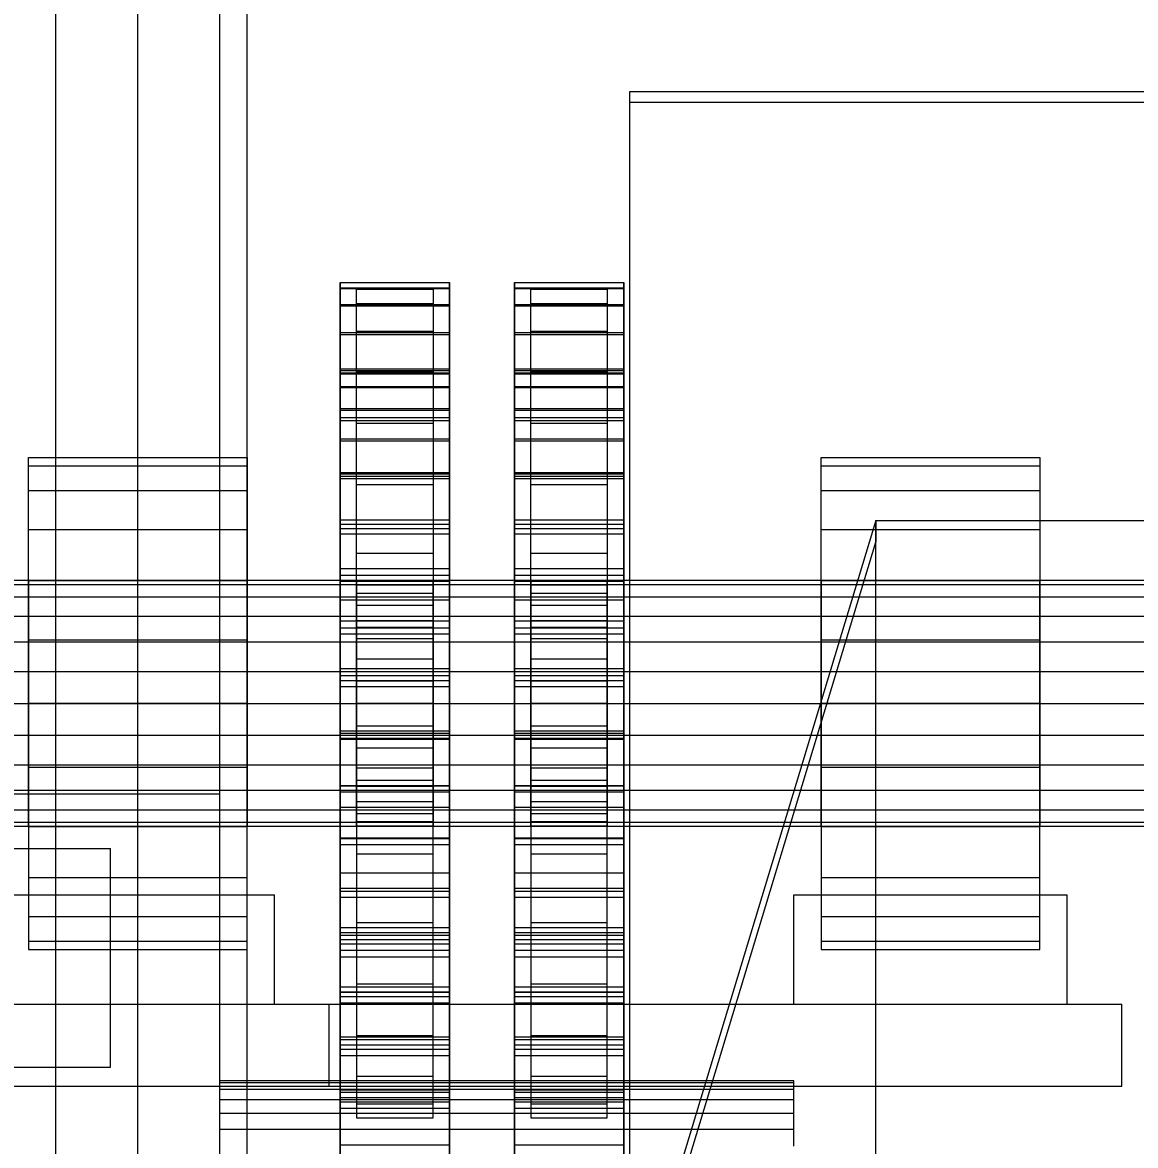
# Model space of a CAD drawing. Header units: millimetres. Extents: x -191664 to 191490, y -197311 to 10263.
# Drawn here: x 3893.9 to 4097.5, y -139984.4 to -139778.9 of the extents above; entities that cross this region are included whole.
import ezdxf

# ---------------------------------------------------------------- set-up
doc = ezdxf.new("R2010")
doc.units = ezdxf.units.MM
doc.layers.add('DET_secador_frontal', color=7, linetype='Continuous', lineweight=0)
doc.layers.add('R15_COTAS_TRANSPORTE_P', color=1, linetype='Continuous', lineweight=0)
doc.dimstyles.new('PLANTA_20', dxfattribs={"dimtxt": 50, "dimasz": 30, "dimexe": 30, "dimexo": 16, "dimgap": 20, "dimtad": 1, "dimtih": 1, "dimtoh": 1, "dimdec": 1, "dimzin": 0, "dimdsep": 46, "dimcen": 0.09, "dimadec": 0, "dimazin": 0, "dimtfac": 1, "dimtdec": 4, "dimtofl": 0, "dimtmove": 0, "dimatfit": 3, "dimfxl": 1, "dimtolj": 1, "dimtzin": 0, "dimarcsym": 0})

# ---------------------------------------------------------------- blocks, each defined once
blk = doc.blocks.new('*D133')
at = {"layer": 'Defpoints', "color": 0, "transparency": 16777216}
for p in [(439.69, -194147.98), (217.89, -194406.09), (-500, -194490), (-500, -194490), (500, -194490)]:
    blk.add_point(p, dxfattribs=at)
at = {"layer": 'R15_COTAS_TRANSPORTE_P', "color": 0, "lineweight": -2, "transparency": 16777216}
blk.add_arc((-500, -194490), 722.77, 2.37834, 17.62166, dxfattribs=at)
at = {"layer": 'R15_COTAS_TRANSPORTE_P', "color": 0, "transparency": 16777216}
for points in [[(184.12, -194272.81), (193.59, -194269.58), (179.18, -194242.8)], [(227.15, -194459.9), (217.15, -194460.11), (222.77, -194490)]]:
    blk.add_solid(points, dxfattribs=at)

msp = doc.modelspace()

# ---------------------------------------------------------------- linework, layer by layer
at = {"layer": 'DET_secador_frontal', "color": 254, "true_color": 0xd8e0dc}
msp.add_line((3900, -140885), (3900, -138615), dxfattribs=at)
at = {"layer": 'DET_secador_frontal', "color": 253, "true_color": 0x9fadb2}
msp.add_line((3900, -140200), (3900, -138615), dxfattribs=at)
at = {"layer": 'DET_secador_frontal', "color": 251, "true_color": 0x536a64}
for p, q in [((3900, -140900), (3900, -138650)), ((3900, -140175), (3900, -139155)), ((3930, -140175), (3930, -139155))]:
    msp.add_line(p, q, dxfattribs=at)
at = {"layer": 'DET_secador_frontal', "color": 9, "true_color": 0xb8c6c1}
for p, q in [((3915, -140140), (3915, -139190)), ((3935, -140140), (3935, -139190))]:
    msp.add_line(p, q, dxfattribs=at)
at = {"layer": 'DET_secador_frontal', "color": 55, "true_color": 0xb9a24b}
for p, q in [((4005, -139791.5), (4132, -139791.5)), ((4005, -139793.5), (4005, -139791.5)), ((4005, -139793.5), (4132, -139793.5)), ((4005, -140293.5), (4005, -139793.5))]:
    msp.add_line(p, q, dxfattribs=at)
at = {"layer": 'DET_secador_frontal', "color": 8, "true_color": 0x657a85}
for p, q in [((3952, -139827.44), (3952, -139826.45)), ((3952, -139826.45), (3972, -139826.45)), ((3952, -139842.32), (3952, -139826.45)), ((3952, -139826.45), (3952, -139827.56)), ((3972, -139826.45), (3972, -139827.44)), ((3972, -139826.45), (3972, -139842.32)), ((3972, -139827.56), (3972, -139826.45)), ((3983.88, -139827.44), (3983.88, -139826.45)), ((3983.88, -139826.45), (4003.88, -139826.45)), ((3983.88, -139842.32), (3983.88, -139826.45)), ((3983.88, -139826.45), (3983.88, -139827.56)), ((4003.88, -139826.45), (4003.88, -139827.44)), ((4003.88, -139826.45), (4003.88, -139842.32)), ((4003.88, -139827.56), (4003.88, -139826.45)), ((3952, -139830.52), (3952, -139827.44)), ((3952, -139827.44), (3972, -139827.44)), ((3952, -139843.12), (3952, -139827.44)), ((3952, -139827.56), (3972, -139827.56)), ((3952, -139843.21), (3952, -139827.56)), ((3952, -139827.56), (3952, -139830.76)), ((3972, -139827.44), (3972, -139830.52)), ((3972, -139827.44), (3972, -139843.12)), ((3972, -139827.56), (3972, -139843.21)), ((3972, -139830.76), (3972, -139827.56)), ((3983.88, -139830.52), (3983.88, -139827.44)), ((3983.88, -139827.44), (4003.88, -139827.44)), ((3983.88, -139843.12), (3983.88, -139827.44)), ((3983.88, -139827.56), (4003.88, -139827.56)), ((3983.88, -139843.21), (3983.88, -139827.56)), ((3983.88, -139827.56), (3983.88, -139830.76)), ((4003.88, -139827.44), (4003.88, -139830.52)), ((4003.88, -139827.44), (4003.88, -139843.12)), ((4003.88, -139827.56), (4003.88, -139843.21)), ((4003.88, -139830.76), (4003.88, -139827.56)), ((3952, -139835.61), (3952, -139830.52)), ((3952, -139830.52), (3972, -139830.52)), ((3952, -139845.56), (3952, -139830.52)), ((3952, -139830.76), (3972, -139830.76)), ((3952, -139845.75), (3952, -139830.76)), ((3952, -139830.76), (3952, -139835.96)), ((3972, -139830.52), (3972, -139835.61)), ((3972, -139830.52), (3972, -139845.56)), ((3972, -139830.76), (3972, -139845.75)), ((3972, -139835.96), (3972, -139830.76)), ((3983.88, -139835.61), (3983.88, -139830.52)), ((3983.88, -139830.52), (4003.88, -139830.52)), ((3983.88, -139845.56), (3983.88, -139830.52)), ((3983.88, -139830.76), (4003.88, -139830.76)), ((3983.88, -139845.75), (3983.88, -139830.76)), ((3983.88, -139830.76), (3983.88, -139835.96)), ((4003.88, -139830.52), (4003.88, -139835.61)), ((4003.88, -139830.52), (4003.88, -139845.56)), ((4003.88, -139830.76), (4003.88, -139845.75)), ((4003.88, -139835.96), (4003.88, -139830.76)), ((3952, -139842.55), (3952, -139835.61)), ((3952, -139835.61), (3972, -139835.61)), ((3952, -139849.6), (3952, -139835.61)), ((3952, -139835.96), (3972, -139835.96)), ((3952, -139849.88), (3952, -139835.96)), ((3952, -139835.96), (3952, -139843)), ((3972, -139835.61), (3972, -139842.55)), ((3972, -139835.61), (3972, -139849.6)), ((3972, -139835.96), (3972, -139849.88)), ((3972, -139843), (3972, -139835.96)), ((3983.88, -139842.55), (3983.88, -139835.61)), ((3983.88, -139835.61), (4003.88, -139835.61)), ((3983.88, -139849.6), (3983.88, -139835.61)), ((3983.88, -139835.96), (4003.88, -139835.96)), ((3983.88, -139849.88), (3983.88, -139835.96)), ((3983.88, -139835.96), (3983.88, -139843)), ((4003.88, -139835.61), (4003.88, -139842.55)), ((4003.88, -139835.61), (4003.88, -139849.6)), ((4003.88, -139835.96), (4003.88, -139849.88)), ((4003.88, -139843), (4003.88, -139835.96)), ((3972, -139842.32), (3952, -139842.32)), ((3952, -139842.32), (3952, -139843.12)), ((3952, -139843.21), (3952, -139842.32)), ((3952, -139851.17), (3952, -139842.55)), ((3952, -139842.55), (3972, -139842.55)), ((3952, -139855.11), (3952, -139842.55)), ((3952, -139843), (3972, -139843)), ((3952, -139855.47), (3952, -139843)), ((3952, -139843), (3952, -139851.71)), ((3972, -139843.12), (3952, -139843.12)), ((3952, -139843.12), (3952, -139845.56)), ((3972, -139843.12), (3972, -139842.32)), ((3972, -139842.32), (3972, -139843.21)), ((3972, -139842.55), (3972, -139851.17)), ((3972, -139842.55), (3972, -139855.11)), ((3972, -139843), (3972, -139855.47)), ((3972, -139851.71), (3972, -139843)), ((3972, -139845.56), (3972, -139843.12)), ((4003.88, -139842.32), (3983.88, -139842.32)), ((3983.88, -139842.32), (3983.88, -139843.12)), ((3983.88, -139843.21), (3983.88, -139842.32)), ((3983.88, -139851.17), (3983.88, -139842.55)), ((3983.88, -139842.55), (4003.88, -139842.55)), ((3983.88, -139855.11), (3983.88, -139842.55)), ((3983.88, -139843), (4003.88, -139843)), ((3983.88, -139855.47), (3983.88, -139843)), ((3983.88, -139843), (3983.88, -139851.71)), ((4003.88, -139843.12), (3983.88, -139843.12)), ((3983.88, -139843.12), (3983.88, -139845.56)), ((4003.88, -139843.12), (4003.88, -139842.32)), ((4003.88, -139842.32), (4003.88, -139843.21)), ((4003.88, -139842.55), (4003.88, -139851.17)), ((4003.88, -139842.55), (4003.88, -139855.11)), ((4003.88, -139843), (4003.88, -139855.47)), ((4003.88, -139851.71), (4003.88, -139843)), ((4003.88, -139845.56), (4003.88, -139843.12)), ((3972, -139843.21), (3952, -139843.21)), ((3952, -139845.75), (3952, -139843.21)), ((3972, -139843.21), (3972, -139845.75)), ((4003.88, -139843.21), (3983.88, -139843.21)), ((3983.88, -139845.75), (3983.88, -139843.21)), ((4003.88, -139843.21), (4003.88, -139845.75)), ((3972, -139845.56), (3952, -139845.56)), ((3952, -139845.56), (3952, -139849.6)), ((3972, -139845.75), (3952, -139845.75)), ((3952, -139849.88), (3952, -139845.75)), ((3972, -139849.6), (3972, -139845.56)), ((3972, -139845.75), (3972, -139849.88)), ((4003.88, -139845.56), (3983.88, -139845.56)), ((3983.88, -139845.56), (3983.88, -139849.6)), ((4003.88, -139845.75), (3983.88, -139845.75)), ((3983.88, -139849.88), (3983.88, -139845.75)), ((4003.88, -139849.6), (4003.88, -139845.56)), ((4003.88, -139845.75), (4003.88, -139849.88)), ((3972, -139849.6), (3952, -139849.6)), ((3952, -139849.6), (3952, -139855.11)), ((3972, -139849.88), (3952, -139849.88)), ((3952, -139855.47), (3952, -139849.88)), ((3952, -139861.22), (3952, -139851.17)), ((3952, -139851.17), (3972, -139851.17)), ((3952, -139861.95), (3952, -139851.17)), ((3972, -139855.11), (3972, -139849.6)), ((3972, -139849.88), (3972, -139855.47)), ((3972, -139851.17), (3972, -139861.22)), ((3972, -139851.17), (3972, -139861.95)), ((4003.88, -139849.6), (3983.88, -139849.6)), ((3983.88, -139849.6), (3983.88, -139855.11)), ((4003.88, -139849.88), (3983.88, -139849.88)), ((3983.88, -139855.47), (3983.88, -139849.88)), ((3983.88, -139861.22), (3983.88, -139851.17)), ((3983.88, -139851.17), (4003.88, -139851.17)), ((3983.88, -139861.95), (3983.88, -139851.17)), ((4003.88, -139855.11), (4003.88, -139849.6)), ((4003.88, -139849.88), (4003.88, -139855.47)), ((4003.88, -139851.17), (4003.88, -139861.22)), ((4003.88, -139851.17), (4003.88, -139861.95)), ((3952, -139851.71), (3972, -139851.71)), ((3952, -139862.38), (3952, -139851.71)), ((3952, -139851.71), (3952, -139861.56)), ((3972, -139851.71), (3972, -139862.38)), ((3972, -139861.56), (3972, -139851.71)), ((3983.88, -139851.71), (4003.88, -139851.71)), ((3983.88, -139862.38), (3983.88, -139851.71)), ((3983.88, -139851.71), (3983.88, -139861.56)), ((4003.88, -139851.71), (4003.88, -139862.38)), ((4003.88, -139861.56), (4003.88, -139851.71)), ((3972, -139855.11), (3952, -139855.11)), ((3952, -139855.11), (3952, -139861.95)), ((3972, -139855.47), (3952, -139855.47)), ((3952, -139862.38), (3952, -139855.47)), ((3972, -139861.95), (3972, -139855.11)), ((3972, -139855.47), (3972, -139862.38)), ((4003.88, -139855.11), (3983.88, -139855.11)), ((3983.88, -139855.11), (3983.88, -139861.95)), ((4003.88, -139855.47), (3983.88, -139855.47)), ((3983.88, -139862.38), (3983.88, -139855.47)), ((4003.88, -139861.95), (4003.88, -139855.11)), ((4003.88, -139855.47), (4003.88, -139862.38)), ((3952, -139872.43), (3952, -139861.22)), ((3952, -139861.22), (3972, -139861.22)), ((3952, -139869.93), (3952, -139861.22)), ((3952, -139861.56), (3952, -139871.47)), ((3972, -139861.56), (3952, -139861.56)), ((3952, -139861.56), (3952, -139870.69)), ((3972, -139861.22), (3972, -139872.43)), ((3972, -139861.22), (3972, -139869.93)), ((3972, -139871.47), (3972, -139861.56)), ((3972, -139870.69), (3972, -139861.56)), ((3983.88, -139872.43), (3983.88, -139861.22)), ((3983.88, -139861.22), (4003.88, -139861.22)), ((3983.88, -139869.93), (3983.88, -139861.22)), ((3983.88, -139861.56), (3983.88, -139871.47)), ((4003.88, -139861.56), (3983.88, -139861.56)), ((3983.88, -139861.56), (3983.88, -139870.69)), ((4003.88, -139861.22), (4003.88, -139872.43)), ((4003.88, -139861.22), (4003.88, -139869.93)), ((4003.88, -139871.47), (4003.88, -139861.56)), ((4003.88, -139870.69), (4003.88, -139861.56)), ((3972, -139861.95), (3952, -139861.95)), ((3952, -139861.95), (3952, -139869.93)), ((3972, -139862.38), (3952, -139862.38)), ((3952, -139870.69), (3952, -139862.38)), ((3972, -139869.93), (3972, -139861.95)), ((3972, -139862.38), (3972, -139870.69)), ((4003.88, -139861.95), (3983.88, -139861.95)), ((3983.88, -139861.95), (3983.88, -139869.93)), ((4003.88, -139862.38), (3983.88, -139862.38)), ((3983.88, -139870.69), (3983.88, -139862.38)), ((4003.88, -139869.93), (4003.88, -139861.95)), ((4003.88, -139862.38), (4003.88, -139870.69)), ((3972, -139869.93), (3952, -139869.93)), ((3952, -139869.93), (3952, -139878.83)), ((3952, -139870.69), (3972, -139870.69)), ((3952, -139880.06), (3952, -139870.69)), ((3952, -139871.47), (3972, -139871.47)), ((3952, -139880.06), (3952, -139871.47)), ((3952, -139871.47), (3952, -139881.11)), ((3972, -139878.83), (3972, -139869.93)), ((3972, -139870.69), (3972, -139880.06)), ((3972, -139871.47), (3972, -139880.06)), ((3972, -139881.11), (3972, -139871.47)), ((4003.88, -139869.93), (3983.88, -139869.93)), ((3983.88, -139869.93), (3983.88, -139878.83)), ((3983.88, -139870.69), (4003.88, -139870.69)), ((3983.88, -139880.06), (3983.88, -139870.69)), ((3983.88, -139871.47), (4003.88, -139871.47)), ((3983.88, -139880.06), (3983.88, -139871.47)), ((3983.88, -139871.47), (3983.88, -139881.11)), ((4003.88, -139878.83), (4003.88, -139869.93)), ((4003.88, -139870.69), (4003.88, -139880.06)), ((4003.88, -139871.47), (4003.88, -139880.06)), ((4003.88, -139881.11), (4003.88, -139871.47)), ((3952, -139884.49), (3952, -139872.43)), ((3952, -139872.43), (3972, -139872.43)), ((3952, -139878.83), (3952, -139872.43)), ((3972, -139872.43), (3972, -139884.49)), ((3972, -139872.43), (3972, -139878.83)), ((3983.88, -139884.49), (3983.88, -139872.43)), ((3983.88, -139872.43), (4003.88, -139872.43)), ((3983.88, -139878.83), (3983.88, -139872.43)), ((4003.88, -139872.43), (4003.88, -139884.49)), ((4003.88, -139872.43), (4003.88, -139878.83)), ((3972, -139878.83), (3952, -139878.83)), ((3952, -139878.83), (3952, -139888.41)), ((3972, -139880.06), (3952, -139880.06)), ((3952, -139889.7), (3952, -139880.06)), ((3972, -139888.41), (3972, -139878.83)), ((3972, -139880.06), (3972, -139889.7)), ((4003.88, -139878.83), (3983.88, -139878.83)), ((3983.88, -139878.83), (3983.88, -139888.41)), ((4003.88, -139880.06), (3983.88, -139880.06)), ((3983.88, -139889.7), (3983.88, -139880.06)), ((4003.88, -139888.41), (4003.88, -139878.83)), ((4003.88, -139880.06), (4003.88, -139889.7)), ((3952, -139881.11), (3972, -139881.11)), ((3952, -139889.7), (3952, -139881.11)), ((3952, -139881.11), (3952, -139890.75)), ((3972, -139881.11), (3972, -139889.7)), ((3972, -139890.75), (3972, -139881.11)), ((3983.88, -139881.11), (4003.88, -139881.11)), ((3983.88, -139889.7), (3983.88, -139881.11)), ((3983.88, -139881.11), (3983.88, -139890.75)), ((4003.88, -139881.11), (4003.88, -139889.7)), ((4003.88, -139890.75), (4003.88, -139881.11)), ((3952, -139897.07), (3952, -139884.49)), ((3952, -139884.49), (3972, -139884.49)), ((3952, -139888.41), (3952, -139884.49)), ((3972, -139884.49), (3972, -139897.07)), ((3972, -139884.49), (3972, -139888.41)), ((3983.88, -139897.07), (3983.88, -139884.49)), ((3983.88, -139884.49), (4003.88, -139884.49)), ((3983.88, -139888.41), (3983.88, -139884.49)), ((4003.88, -139884.49), (4003.88, -139897.07)), ((4003.88, -139884.49), (4003.88, -139888.41)), ((3972, -139888.41), (3952, -139888.41)), ((3952, -139888.41), (3952, -139898.4)), ((3972, -139889.7), (3952, -139889.7)), ((3952, -139899.33), (3952, -139889.7)), ((3972, -139898.4), (3972, -139888.41)), ((3972, -139889.7), (3972, -139899.33)), ((4003.88, -139888.41), (3983.88, -139888.41)), ((3983.88, -139888.41), (3983.88, -139898.4)), ((4003.88, -139889.7), (3983.88, -139889.7)), ((3983.88, -139899.33), (3983.88, -139889.7)), ((4003.88, -139898.4), (4003.88, -139888.41)), ((4003.88, -139889.7), (4003.88, -139899.33)), ((3952, -139890.75), (3972, -139890.75)), ((3952, -139899.33), (3952, -139890.75)), ((3952, -139890.75), (3952, -139900.39)), ((3972, -139890.75), (3972, -139899.33)), ((3972, -139900.39), (3972, -139890.75)), ((3983.88, -139890.75), (4003.88, -139890.75)), ((3983.88, -139899.33), (3983.88, -139890.75)), ((3983.88, -139890.75), (3983.88, -139900.39)), ((4003.88, -139890.75), (4003.88, -139899.33)), ((4003.88, -139900.39), (4003.88, -139890.75)), ((3952, -139909.83), (3952, -139897.07)), ((3952, -139897.07), (3972, -139897.07)), ((3952, -139898.4), (3952, -139897.07)), ((3972, -139898.4), (3952, -139898.4)), ((3952, -139898.4), (3952, -139908.53)), ((3972, -139897.07), (3972, -139909.83)), ((3972, -139897.07), (3972, -139898.4)), ((3972, -139908.53), (3972, -139898.4)), ((3983.88, -139909.83), (3983.88, -139897.07)), ((3983.88, -139897.07), (4003.88, -139897.07)), ((3983.88, -139898.4), (3983.88, -139897.07)), ((4003.88, -139898.4), (3983.88, -139898.4)), ((3983.88, -139898.4), (3983.88, -139908.53)), ((4003.88, -139897.07), (4003.88, -139909.83)), ((4003.88, -139897.07), (4003.88, -139898.4)), ((4003.88, -139908.53), (4003.88, -139898.4)), ((3972, -139899.33), (3952, -139899.33)), ((3952, -139908.97), (3952, -139899.33)), ((3952, -139900.39), (3972, -139900.39)), ((3952, -139908.97), (3952, -139900.39)), ((3952, -139900.39), (3952, -139910.02)), ((3972, -139899.33), (3972, -139908.97)), ((3972, -139900.39), (3972, -139908.97)), ((3972, -139910.02), (3972, -139900.39)), ((4003.88, -139899.33), (3983.88, -139899.33)), ((3983.88, -139908.97), (3983.88, -139899.33)), ((3983.88, -139900.39), (4003.88, -139900.39)), ((3983.88, -139908.97), (3983.88, -139900.39)), ((3983.88, -139900.39), (3983.88, -139910.02)), ((4003.88, -139899.33), (4003.88, -139908.97)), ((4003.88, -139900.39), (4003.88, -139908.97)), ((4003.88, -139910.02), (4003.88, -139900.39)), ((3972, -139908.53), (3952, -139908.53)), ((3952, -139908.53), (3952, -139918.52)), ((3952, -139908.53), (3952, -139909.83)), ((3972, -139918.52), (3972, -139908.53)), ((3972, -139909.83), (3972, -139908.53)), ((4003.88, -139908.53), (3983.88, -139908.53)), ((3983.88, -139908.53), (3983.88, -139918.52)), ((3983.88, -139908.53), (3983.88, -139909.83)), ((4003.88, -139918.52), (4003.88, -139908.53)), ((4003.88, -139909.83), (4003.88, -139908.53)), ((3972, -139908.97), (3952, -139908.97)), ((3952, -139918.61), (3952, -139908.97)), ((3952, -139922.42), (3952, -139909.83)), ((3952, -139909.83), (3972, -139909.83)), ((3952, -139910.02), (3972, -139910.02)), ((3952, -139918.61), (3952, -139910.02)), ((3952, -139910.02), (3952, -139919.66)), ((3972, -139908.97), (3972, -139918.61)), ((3972, -139909.83), (3972, -139922.42)), ((3972, -139910.02), (3972, -139918.61)), ((3972, -139919.66), (3972, -139910.02)), ((4003.88, -139908.97), (3983.88, -139908.97)), ((3983.88, -139918.61), (3983.88, -139908.97)), ((3983.88, -139922.42), (3983.88, -139909.83)), ((3983.88, -139909.83), (4003.88, -139909.83)), ((3983.88, -139910.02), (4003.88, -139910.02)), ((3983.88, -139918.61), (3983.88, -139910.02)), ((3983.88, -139910.02), (3983.88, -139919.66)), ((4003.88, -139908.97), (4003.88, -139918.61)), ((4003.88, -139909.83), (4003.88, -139922.42)), ((4003.88, -139910.02), (4003.88, -139918.61)), ((4003.88, -139919.66), (4003.88, -139910.02)), ((3972, -139918.52), (3952, -139918.52)), ((3952, -139918.52), (3952, -139928.1)), ((3952, -139918.52), (3952, -139922.42)), ((3972, -139918.61), (3952, -139918.61)), ((3952, -139928.25), (3952, -139918.61)), ((3972, -139928.1), (3972, -139918.52)), ((3972, -139922.42), (3972, -139918.52)), ((3972, -139918.61), (3972, -139928.25)), ((4003.88, -139918.52), (3983.88, -139918.52)), ((3983.88, -139918.52), (3983.88, -139928.1)), ((3983.88, -139918.52), (3983.88, -139922.42)), ((4003.88, -139918.61), (3983.88, -139918.61)), ((3983.88, -139928.25), (3983.88, -139918.61)), ((4003.88, -139928.1), (4003.88, -139918.52)), ((4003.88, -139922.42), (4003.88, -139918.52)), ((4003.88, -139918.61), (4003.88, -139928.25)), ((3952, -139919.66), (3972, -139919.66)), ((3952, -139928.25), (3952, -139919.66)), ((3952, -139919.66), (3952, -139929.3)), ((3972, -139919.66), (3972, -139928.25)), ((3972, -139929.3), (3972, -139919.66)), ((3983.88, -139919.66), (4003.88, -139919.66)), ((3983.88, -139928.25), (3983.88, -139919.66)), ((3983.88, -139919.66), (3983.88, -139929.3)), ((4003.88, -139919.66), (4003.88, -139928.25)), ((4003.88, -139929.3), (4003.88, -139919.66)), ((3952, -139934.49), (3952, -139922.42)), ((3952, -139922.42), (3972, -139922.42)), ((3972, -139922.42), (3972, -139934.49)), ((3983.88, -139934.49), (3983.88, -139922.42)), ((3983.88, -139922.42), (4003.88, -139922.42)), ((4003.88, -139922.42), (4003.88, -139934.49)), ((3972, -139928.1), (3952, -139928.1)), ((3952, -139928.1), (3952, -139937.32)), ((3952, -139928.1), (3952, -139934.49)), ((3972, -139928.25), (3952, -139928.25)), ((3952, -139937.89), (3952, -139928.25)), ((3952, -139929.3), (3972, -139929.3)), ((3952, -139937.89), (3952, -139929.3)), ((3952, -139929.3), (3952, -139938.94)), ((3972, -139937.32), (3972, -139928.1)), ((3972, -139934.49), (3972, -139928.1)), ((3972, -139928.25), (3972, -139937.89)), ((3972, -139929.3), (3972, -139937.89)), ((3972, -139938.94), (3972, -139929.3)), ((4003.88, -139928.1), (3983.88, -139928.1)), ((3983.88, -139928.1), (3983.88, -139937.32)), ((3983.88, -139928.1), (3983.88, -139934.49)), ((4003.88, -139928.25), (3983.88, -139928.25)), ((3983.88, -139937.89), (3983.88, -139928.25)), ((3983.88, -139929.3), (4003.88, -139929.3)), ((3983.88, -139937.89), (3983.88, -139929.3)), ((3983.88, -139929.3), (3983.88, -139938.94)), ((4003.88, -139937.32), (4003.88, -139928.1)), ((4003.88, -139934.49), (4003.88, -139928.1)), ((4003.88, -139928.25), (4003.88, -139937.89)), ((4003.88, -139929.3), (4003.88, -139937.89)), ((4003.88, -139938.94), (4003.88, -139929.3)), ((3952, -139945.4), (3952, -139934.49)), ((3952, -139934.49), (3972, -139934.49)), ((3972, -139934.49), (3972, -139945.4)), ((3983.88, -139945.4), (3983.88, -139934.49)), ((3983.88, -139934.49), (4003.88, -139934.49)), ((4003.88, -139934.49), (4003.88, -139945.4)), ((3972, -139937.32), (3952, -139937.32)), ((3952, -139937.32), (3952, -139946.7)), ((3952, -139937.32), (3952, -139945.4)), ((3972, -139946.7), (3972, -139937.32)), ((3972, -139945.4), (3972, -139937.32)), ((4003.88, -139937.32), (3983.88, -139937.32)), ((3983.88, -139937.32), (3983.88, -139946.7)), ((3983.88, -139937.32), (3983.88, -139945.4)), ((4003.88, -139946.7), (4003.88, -139937.32)), ((4003.88, -139945.4), (4003.88, -139937.32)), ((3972, -139937.89), (3952, -139937.89)), ((3952, -139947.53), (3952, -139937.89)), ((3952, -139938.94), (3972, -139938.94)), ((3952, -139947.53), (3952, -139938.94)), ((3952, -139938.94), (3952, -139948.58)), ((3972, -139937.89), (3972, -139947.53)), ((3972, -139938.94), (3972, -139947.53)), ((3972, -139948.58), (3972, -139938.94)), ((4003.88, -139937.89), (3983.88, -139937.89)), ((3983.88, -139947.53), (3983.88, -139937.89)), ((3983.88, -139938.94), (4003.88, -139938.94)), ((3983.88, -139947.53), (3983.88, -139938.94)), ((3983.88, -139938.94), (3983.88, -139948.58)), ((4003.88, -139937.89), (4003.88, -139947.53)), ((4003.88, -139938.94), (4003.88, -139947.53)), ((4003.88, -139948.58), (4003.88, -139938.94)), ((3952, -139955.29), (3952, -139945.4)), ((3952, -139945.4), (3972, -139945.4)), ((3972, -139945.4), (3972, -139955.29)), ((3983.88, -139955.29), (3983.88, -139945.4)), ((3983.88, -139945.4), (4003.88, -139945.4)), ((4003.88, -139945.4), (4003.88, -139955.29)), ((3972, -139946.7), (3952, -139946.7)), ((3952, -139946.7), (3952, -139956.34)), ((3952, -139946.7), (3952, -139955.29)), ((3972, -139947.53), (3952, -139947.53)), ((3952, -139957.17), (3952, -139947.53)), ((3972, -139956.34), (3972, -139946.7)), ((3972, -139955.29), (3972, -139946.7)), ((3972, -139947.53), (3972, -139957.17)), ((4003.88, -139946.7), (3983.88, -139946.7)), ((3983.88, -139946.7), (3983.88, -139956.34)), ((3983.88, -139946.7), (3983.88, -139955.29)), ((4003.88, -139947.53), (3983.88, -139947.53)), ((3983.88, -139957.17), (3983.88, -139947.53)), ((4003.88, -139956.34), (4003.88, -139946.7)), ((4003.88, -139955.29), (4003.88, -139946.7)), ((4003.88, -139947.53), (4003.88, -139957.17)), ((3952, -139948.58), (3972, -139948.58)), ((3952, -139957.17), (3952, -139948.58)), ((3952, -139948.58), (3952, -139958.22)), ((3972, -139948.58), (3972, -139957.17)), ((3972, -139958.22), (3972, -139948.58)), ((3983.88, -139948.58), (4003.88, -139948.58)), ((3983.88, -139957.17), (3983.88, -139948.58)), ((3983.88, -139948.58), (3983.88, -139958.22)), ((4003.88, -139948.58), (4003.88, -139957.17)), ((4003.88, -139958.22), (4003.88, -139948.58)), ((3952, -139964.93), (3952, -139955.29)), ((3952, -139955.29), (3972, -139955.29)), ((3972, -139955.29), (3972, -139964.93)), ((3983.88, -139964.93), (3983.88, -139955.29)), ((3983.88, -139955.29), (4003.88, -139955.29)), ((4003.88, -139955.29), (4003.88, -139964.93)), ((3972, -139956.34), (3952, -139956.34)), ((3952, -139956.34), (3952, -139965.98)), ((3952, -139956.34), (3952, -139964.93)), ((3972, -139957.17), (3952, -139957.17)), ((3952, -139966.8), (3952, -139957.17)), ((3952, -139958.22), (3972, -139958.22)), ((3952, -139966.8), (3952, -139958.22)), ((3952, -139958.22), (3952, -139967.86)), ((3972, -139965.98), (3972, -139956.34)), ((3972, -139964.93), (3972, -139956.34)), ((3972, -139957.17), (3972, -139966.8)), ((3972, -139958.22), (3972, -139966.8)), ((3972, -139967.86), (3972, -139958.22)), ((4003.88, -139956.34), (3983.88, -139956.34)), ((3983.88, -139956.34), (3983.88, -139965.98)), ((3983.88, -139956.34), (3983.88, -139964.93)), ((4003.88, -139957.17), (3983.88, -139957.17)), ((3983.88, -139966.8), (3983.88, -139957.17)), ((3983.88, -139958.22), (4003.88, -139958.22)), ((3983.88, -139966.8), (3983.88, -139958.22)), ((3983.88, -139958.22), (3983.88, -139967.86)), ((4003.88, -139965.98), (4003.88, -139956.34)), ((4003.88, -139964.93), (4003.88, -139956.34)), ((4003.88, -139957.17), (4003.88, -139966.8)), ((4003.88, -139958.22), (4003.88, -139966.8)), ((4003.88, -139967.86), (4003.88, -139958.22)), ((3952, -139974.57), (3952, -139964.93)), ((3952, -139964.93), (3972, -139964.93)), ((3972, -139965.98), (3952, -139965.98)), ((3952, -139965.98), (3952, -139975.62)), ((3952, -139965.98), (3952, -139974.57)), ((3972, -139964.93), (3972, -139974.57)), ((3972, -139975.62), (3972, -139965.98)), ((3972, -139974.57), (3972, -139965.98)), ((3983.88, -139974.57), (3983.88, -139964.93)), ((3983.88, -139964.93), (4003.88, -139964.93)), ((4003.88, -139965.98), (3983.88, -139965.98)), ((3983.88, -139965.98), (3983.88, -139975.62)), ((3983.88, -139965.98), (3983.88, -139974.57)), ((4003.88, -139964.93), (4003.88, -139974.57)), ((4003.88, -139975.62), (4003.88, -139965.98)), ((4003.88, -139974.57), (4003.88, -139965.98)), ((3972, -139966.8), (3952, -139966.8)), ((3952, -139976.44), (3952, -139966.8)), ((3952, -139967.86), (3972, -139967.86)), ((3952, -139976.44), (3952, -139967.86)), ((3952, -139967.86), (3952, -139977.49)), ((3972, -139966.8), (3972, -139976.44)), ((3972, -139967.86), (3972, -139976.44)), ((3972, -139977.49), (3972, -139967.86)), ((4003.88, -139966.8), (3983.88, -139966.8)), ((3983.88, -139976.44), (3983.88, -139966.8)), ((3983.88, -139967.86), (4003.88, -139967.86)), ((3983.88, -139976.44), (3983.88, -139967.86)), ((3983.88, -139967.86), (3983.88, -139977.49)), ((4003.88, -139966.8), (4003.88, -139976.44)), ((4003.88, -139967.86), (4003.88, -139976.44)), ((4003.88, -139977.49), (4003.88, -139967.86)), ((3952, -139984.21), (3952, -139974.57)), ((3952, -139974.57), (3972, -139974.57)), ((3972, -139974.57), (3972, -139984.21)), ((3983.88, -139984.21), (3983.88, -139974.57)), ((3983.88, -139974.57), (4003.88, -139974.57)), ((4003.88, -139974.57), (4003.88, -139984.21)), ((3972, -139975.62), (3952, -139975.62)), ((3952, -139975.62), (3952, -139985.26)), ((3952, -139975.62), (3952, -139984.21)), ((3972, -139976.44), (3952, -139976.44)), ((3952, -139986.08), (3952, -139976.44)), ((3972, -139985.26), (3972, -139975.62)), ((3972, -139984.21), (3972, -139975.62)), ((3972, -139976.44), (3972, -139986.08)), ((4003.88, -139975.62), (3983.88, -139975.62)), ((3983.88, -139975.62), (3983.88, -139985.26)), ((3983.88, -139975.62), (3983.88, -139984.21)), ((4003.88, -139976.44), (3983.88, -139976.44)), ((3983.88, -139986.08), (3983.88, -139976.44)), ((4003.88, -139985.26), (4003.88, -139975.62)), ((4003.88, -139984.21), (4003.88, -139975.62)), ((4003.88, -139976.44), (4003.88, -139986.08)), ((3952, -139977.49), (3972, -139977.49)), ((3952, -139986.08), (3952, -139977.49)), ((3952, -139977.49), (3952, -139987.13)), ((3972, -139977.49), (3972, -139986.08)), ((3972, -139987.13), (3972, -139977.49)), ((3983.88, -139977.49), (4003.88, -139977.49)), ((3983.88, -139986.08), (3983.88, -139977.49)), ((3983.88, -139977.49), (3983.88, -139987.13)), ((4003.88, -139977.49), (4003.88, -139986.08)), ((4003.88, -139987.13), (4003.88, -139977.49)), ((3952, -139993.84), (3952, -139984.21)), ((3952, -139984.21), (3972, -139984.21)), ((3972, -139984.21), (3972, -139993.84)), ((3983.88, -139993.84), (3983.88, -139984.21)), ((3983.88, -139984.21), (4003.88, -139984.21)), ((4003.88, -139984.21), (4003.88, -139993.84))]:
    msp.add_line(p, q, dxfattribs=at)
at = {"layer": 'DET_secador_frontal', "color": 252, "true_color": 0x8ba19a}
for p, q in [((3955, -139830.29), (3955, -139827.71)), ((3955, -139827.71), (3969, -139827.71)), ((3955, -139881.1), (3955, -139827.71)), ((3969, -139827.71), (3969, -139830.29)), ((3969, -139827.71), (3969, -139881.1)), ((3986.88, -139830.29), (3986.88, -139827.71)), ((3986.88, -139827.71), (4000.88, -139827.71)), ((3986.88, -139881.1), (3986.88, -139827.71)), ((4000.88, -139827.71), (4000.88, -139830.29)), ((4000.88, -139827.71), (4000.88, -139881.1)), ((3955, -139835.36), (3955, -139830.29)), ((3955, -139830.29), (3969, -139830.29)), ((3955, -139881.86), (3955, -139830.29)), ((3969, -139830.29), (3969, -139835.36)), ((3969, -139830.29), (3969, -139881.86)), ((3986.88, -139835.36), (3986.88, -139830.29)), ((3986.88, -139830.29), (4000.88, -139830.29)), ((3986.88, -139881.86), (3986.88, -139830.29)), ((4000.88, -139830.29), (4000.88, -139835.36)), ((4000.88, -139830.29), (4000.88, -139881.86)), ((3955, -139842.76), (3955, -139835.36)), ((3955, -139835.36), (3969, -139835.36)), ((3955, -139883.36), (3955, -139835.36)), ((3969, -139835.36), (3969, -139842.76)), ((3969, -139835.36), (3969, -139883.36)), ((3986.88, -139842.76), (3986.88, -139835.36)), ((3986.88, -139835.36), (4000.88, -139835.36)), ((3986.88, -139883.36), (3986.88, -139835.36)), ((4000.88, -139835.36), (4000.88, -139842.76)), ((4000.88, -139835.36), (4000.88, -139883.36)), ((3955, -139852.22), (3955, -139842.76)), ((3955, -139842.76), (3969, -139842.76)), ((3955, -139885.54), (3955, -139842.76)), ((3969, -139842.76), (3969, -139852.22)), ((3969, -139842.76), (3969, -139885.54)), ((3986.88, -139852.22), (3986.88, -139842.76)), ((3986.88, -139842.76), (4000.88, -139842.76)), ((3986.88, -139885.54), (3986.88, -139842.76)), ((4000.88, -139842.76), (4000.88, -139852.22)), ((4000.88, -139842.76), (4000.88, -139885.54)), ((3955, -139863.43), (3955, -139852.22)), ((3955, -139852.22), (3969, -139852.22)), ((3955, -139888.34), (3955, -139852.22)), ((3969, -139852.22), (3969, -139863.43)), ((3969, -139852.22), (3969, -139888.34)), ((3986.88, -139863.43), (3986.88, -139852.22)), ((3986.88, -139852.22), (4000.88, -139852.22)), ((3986.88, -139888.34), (3986.88, -139852.22)), ((4000.88, -139852.22), (4000.88, -139863.43)), ((4000.88, -139852.22), (4000.88, -139888.34)), ((3895, -139860.03), (3895, -139858.5)), ((3895, -139858.5), (3935, -139858.5)), ((3895, -139881), (3895, -139858.5)), ((3935, -139858.5), (3935, -139860.03)), ((3935, -139858.5), (3935, -139881)), ((4040, -139860.03), (4040, -139858.5)), ((4040, -139858.5), (4080, -139858.5)), ((4040, -139881), (4040, -139858.5)), ((4080, -139858.5), (4080, -139860.03)), ((4080, -139858.5), (4080, -139881)), ((3895, -139864.53), (3895, -139860.03)), ((3895, -139860.03), (3935, -139860.03)), ((3895, -139881.77), (3895, -139860.03)), ((3935, -139860.03), (3935, -139864.53)), ((3935, -139860.03), (3935, -139881.77)), ((4040, -139864.53), (4040, -139860.03)), ((4040, -139860.03), (4080, -139860.03)), ((4040, -139881.77), (4040, -139860.03)), ((4080, -139860.03), (4080, -139864.53)), ((4080, -139860.03), (4080, -139881.77)), ((3955, -139876), (3955, -139863.43)), ((3955, -139863.43), (3969, -139863.43)), ((3955, -139891.66), (3955, -139863.43)), ((3969, -139863.43), (3969, -139876)), ((3969, -139863.43), (3969, -139891.66)), ((3986.88, -139876), (3986.88, -139863.43)), ((3986.88, -139863.43), (4000.88, -139863.43)), ((3986.88, -139891.66), (3986.88, -139863.43)), ((4000.88, -139863.43), (4000.88, -139876)), ((4000.88, -139863.43), (4000.88, -139891.66)), ((3895, -139871.68), (3895, -139864.53)), ((3895, -139864.53), (3935, -139864.53)), ((3895, -139884.01), (3895, -139864.53)), ((3935, -139864.53), (3935, -139871.68)), ((3935, -139864.53), (3935, -139884.01)), ((4040, -139871.68), (4040, -139864.53)), ((4040, -139864.53), (4080, -139864.53)), ((4040, -139884.01), (4040, -139864.53)), ((4080, -139864.53), (4080, -139871.68)), ((4080, -139864.53), (4080, -139884.01)), ((3895, -139881), (3895, -139871.68)), ((3895, -139871.68), (3935, -139871.68)), ((3895, -139887.59), (3895, -139871.68)), ((3935, -139871.68), (3935, -139881)), ((3935, -139871.68), (3935, -139887.59)), ((4040, -139881), (4040, -139871.68)), ((4040, -139871.68), (4080, -139871.68)), ((4040, -139887.59), (4040, -139871.68)), ((4080, -139871.68), (4080, -139881)), ((4080, -139871.68), (4080, -139887.59)), ((3955, -139889.51), (3955, -139876)), ((3955, -139876), (3969, -139876)), ((3955, -139895.37), (3955, -139876)), ((3969, -139876), (3969, -139889.51)), ((3969, -139876), (3969, -139895.37)), ((3986.88, -139889.51), (3986.88, -139876)), ((3986.88, -139876), (4000.88, -139876)), ((3986.88, -139895.37), (3986.88, -139876)), ((4000.88, -139876), (4000.88, -139889.51)), ((4000.88, -139876), (4000.88, -139895.37)), ((3895, -139891.85), (3895, -139881)), ((3895, -139881), (3935, -139881)), ((3895, -139892.25), (3895, -139881)), ((3895, -139881), (3895, -139881.77)), ((3895, -139881.77), (3895, -139884.01)), ((3935, -139881.77), (3895, -139881.77)), ((3935, -139881), (3935, -139891.85)), ((3935, -139881), (3935, -139892.25)), ((3935, -139881.77), (3935, -139881)), ((3935, -139884.01), (3935, -139881.77)), ((3955, -139881.1), (3955, -139881.86)), ((3969, -139881.1), (3955, -139881.1)), ((3955, -139881.86), (3955, -139883.36)), ((3969, -139881.86), (3955, -139881.86)), ((3969, -139881.86), (3969, -139881.1)), ((3969, -139883.36), (3969, -139881.86)), ((3986.88, -139881.1), (3986.88, -139881.86)), ((4000.88, -139881.1), (3986.88, -139881.1)), ((3986.88, -139881.86), (3986.88, -139883.36)), ((4000.88, -139881.86), (3986.88, -139881.86)), ((4000.88, -139881.86), (4000.88, -139881.1)), ((4000.88, -139883.36), (4000.88, -139881.86)), ((4040, -139891.85), (4040, -139881)), ((4040, -139881), (4080, -139881)), ((4040, -139892.25), (4040, -139881)), ((4040, -139881), (4040, -139881.77)), ((4040, -139881.77), (4040, -139884.01)), ((4080, -139881.77), (4040, -139881.77)), ((4080, -139881), (4080, -139891.85)), ((4080, -139881), (4080, -139892.25)), ((4080, -139881.77), (4080, -139881)), ((4080, -139884.01), (4080, -139881.77)), ((3895, -139884.01), (3895, -139887.59)), ((3935, -139884.01), (3895, -139884.01)), ((3935, -139887.59), (3935, -139884.01)), ((3955, -139883.36), (3955, -139885.54)), ((3969, -139883.36), (3955, -139883.36)), ((3969, -139885.54), (3969, -139883.36)), ((3986.88, -139883.36), (3986.88, -139885.54)), ((4000.88, -139883.36), (3986.88, -139883.36)), ((4000.88, -139885.54), (4000.88, -139883.36)), ((4040, -139884.01), (4040, -139887.59)), ((4080, -139884.01), (4040, -139884.01)), ((4080, -139887.59), (4080, -139884.01)), ((3955, -139885.54), (3955, -139888.34)), ((3969, -139885.54), (3955, -139885.54)), ((3969, -139888.34), (3969, -139885.54)), ((3986.88, -139885.54), (3986.88, -139888.34)), ((4000.88, -139885.54), (3986.88, -139885.54)), ((4000.88, -139888.34), (4000.88, -139885.54)), ((3895, -139887.59), (3895, -139892.25)), ((3935, -139887.59), (3895, -139887.59)), ((3935, -139892.25), (3935, -139887.59)), ((3955, -139888.34), (3955, -139891.66)), ((3969, -139888.34), (3955, -139888.34)), ((3969, -139891.66), (3969, -139888.34)), ((3986.88, -139888.34), (3986.88, -139891.66)), ((4000.88, -139888.34), (3986.88, -139888.34)), ((4000.88, -139891.66), (4000.88, -139888.34)), ((4040, -139887.59), (4040, -139892.25)), ((4080, -139887.59), (4040, -139887.59)), ((4080, -139892.25), (4080, -139887.59)), ((3955, -139903.5), (3955, -139889.51)), ((3955, -139889.51), (3969, -139889.51)), ((3955, -139899.37), (3955, -139889.51)), ((3969, -139889.51), (3969, -139903.5)), ((3969, -139889.51), (3969, -139899.37)), ((3986.88, -139903.5), (3986.88, -139889.51)), ((3986.88, -139889.51), (4000.88, -139889.51)), ((3986.88, -139899.37), (3986.88, -139889.51)), ((4000.88, -139889.51), (4000.88, -139903.5)), ((4000.88, -139889.51), (4000.88, -139899.37)), ((3895, -139903.5), (3895, -139891.85)), ((3895, -139891.85), (3935, -139891.85)), ((3895, -139897.68), (3895, -139891.85)), ((3895, -139892.25), (3895, -139897.68)), ((3935, -139892.25), (3895, -139892.25)), ((3935, -139891.85), (3935, -139903.5)), ((3935, -139891.85), (3935, -139897.68)), ((3935, -139897.68), (3935, -139892.25)), ((3955, -139891.66), (3955, -139895.37)), ((3969, -139891.66), (3955, -139891.66)), ((3969, -139895.37), (3969, -139891.66)), ((3986.88, -139891.66), (3986.88, -139895.37)), ((4000.88, -139891.66), (3986.88, -139891.66)), ((4000.88, -139895.37), (4000.88, -139891.66)), ((4040, -139903.5), (4040, -139891.85)), ((4040, -139891.85), (4080, -139891.85)), ((4040, -139897.68), (4040, -139891.85)), ((4040, -139892.25), (4040, -139897.68)), ((4080, -139892.25), (4040, -139892.25)), ((4080, -139891.85), (4080, -139903.5)), ((4080, -139891.85), (4080, -139897.68)), ((4080, -139897.68), (4080, -139892.25)), ((3955, -139895.37), (3955, -139899.37)), ((3969, -139895.37), (3955, -139895.37)), ((3969, -139899.37), (3969, -139895.37)), ((3986.88, -139895.37), (3986.88, -139899.37)), ((4000.88, -139895.37), (3986.88, -139895.37)), ((4000.88, -139899.37), (4000.88, -139895.37)), ((3895, -139897.68), (3895, -139903.5)), ((3935, -139897.68), (3895, -139897.68)), ((3935, -139903.5), (3935, -139897.68)), ((4040, -139897.68), (4040, -139903.5)), ((4080, -139897.68), (4040, -139897.68)), ((4080, -139903.5), (4080, -139897.68)), ((3955, -139899.37), (3955, -139903.5)), ((3969, -139899.37), (3955, -139899.37)), ((3969, -139903.5), (3969, -139899.37)), ((3986.88, -139899.37), (3986.88, -139903.5)), ((4000.88, -139899.37), (3986.88, -139899.37)), ((4000.88, -139903.5), (4000.88, -139899.37)), ((3935, -139903.5), (3895, -139903.5)), ((3895, -139903.5), (3895, -139915.15)), ((3895, -139909.32), (3895, -139903.5)), ((3935, -139915.15), (3935, -139903.5)), ((3935, -139903.5), (3935, -139909.32)), ((3969, -139903.5), (3955, -139903.5)), ((3955, -139903.5), (3955, -139917.49)), ((3955, -139907.63), (3955, -139903.5)), ((3969, -139917.49), (3969, -139903.5)), ((3969, -139903.5), (3969, -139907.63)), ((4000.88, -139903.5), (3986.88, -139903.5)), ((3986.88, -139903.5), (3986.88, -139917.49)), ((3986.88, -139907.63), (3986.88, -139903.5)), ((4000.88, -139917.49), (4000.88, -139903.5)), ((4000.88, -139903.5), (4000.88, -139907.63)), ((4080, -139903.5), (4040, -139903.5)), ((4040, -139903.5), (4040, -139915.15)), ((4040, -139909.32), (4040, -139903.5)), ((4080, -139915.15), (4080, -139903.5)), ((4080, -139903.5), (4080, -139909.32)), ((3969, -139907.63), (3955, -139907.63)), ((3955, -139907.63), (3955, -139917.49)), ((3955, -139911.63), (3955, -139907.63)), ((3969, -139917.49), (3969, -139907.63)), ((3969, -139907.63), (3969, -139911.63)), ((4000.88, -139907.63), (3986.88, -139907.63)), ((3986.88, -139907.63), (3986.88, -139917.49)), ((3986.88, -139911.63), (3986.88, -139907.63)), ((4000.88, -139917.49), (4000.88, -139907.63)), ((4000.88, -139907.63), (4000.88, -139911.63)), ((3935, -139909.32), (3895, -139909.32)), ((3895, -139909.32), (3895, -139915.15)), ((3895, -139914.75), (3895, -139909.32)), ((3935, -139915.15), (3935, -139909.32)), ((3935, -139909.32), (3935, -139914.75)), ((4080, -139909.32), (4040, -139909.32)), ((4040, -139909.32), (4040, -139915.15)), ((4040, -139914.75), (4040, -139909.32)), ((4080, -139915.15), (4080, -139909.32)), ((4080, -139909.32), (4080, -139914.75)), ((3969, -139911.63), (3955, -139911.63)), ((3955, -139911.63), (3955, -139931)), ((3955, -139915.34), (3955, -139911.63)), ((3969, -139931), (3969, -139911.63)), ((3969, -139911.63), (3969, -139915.34)), ((4000.88, -139911.63), (3986.88, -139911.63)), ((3986.88, -139911.63), (3986.88, -139931)), ((3986.88, -139915.34), (3986.88, -139911.63)), ((4000.88, -139931), (4000.88, -139911.63)), ((4000.88, -139911.63), (4000.88, -139915.34)), ((3935, -139914.75), (3895, -139914.75)), ((3895, -139914.75), (3895, -139926)), ((3895, -139919.41), (3895, -139914.75)), ((3935, -139926), (3935, -139914.75)), ((3935, -139914.75), (3935, -139919.41)), ((4080, -139914.75), (4040, -139914.75)), ((4040, -139914.75), (4040, -139926)), ((4040, -139919.41), (4040, -139914.75)), ((4080, -139926), (4080, -139914.75)), ((4080, -139914.75), (4080, -139919.41)), ((3895, -139915.15), (3935, -139915.15)), ((3895, -139915.15), (3895, -139926)), ((3935, -139926), (3935, -139915.15)), ((3969, -139915.34), (3955, -139915.34)), ((3955, -139915.34), (3955, -139943.57)), ((3955, -139918.66), (3955, -139915.34)), ((3969, -139943.57), (3969, -139915.34)), ((3969, -139915.34), (3969, -139918.66)), ((4000.88, -139915.34), (3986.88, -139915.34)), ((3986.88, -139915.34), (3986.88, -139943.57)), ((3986.88, -139918.66), (3986.88, -139915.34)), ((4000.88, -139943.57), (4000.88, -139915.34)), ((4000.88, -139915.34), (4000.88, -139918.66)), ((4040, -139915.15), (4080, -139915.15)), ((4040, -139915.15), (4040, -139926)), ((4080, -139926), (4080, -139915.15)), ((3955, -139917.49), (3969, -139917.49)), ((3955, -139917.49), (3955, -139931)), ((3969, -139918.66), (3955, -139918.66)), ((3955, -139918.66), (3955, -139954.78)), ((3955, -139921.46), (3955, -139918.66)), ((3969, -139931), (3969, -139917.49)), ((3969, -139954.78), (3969, -139918.66)), ((3969, -139918.66), (3969, -139921.46)), ((3986.88, -139917.49), (4000.88, -139917.49)), ((3986.88, -139917.49), (3986.88, -139931)), ((4000.88, -139918.66), (3986.88, -139918.66)), ((3986.88, -139918.66), (3986.88, -139954.78)), ((3986.88, -139921.46), (3986.88, -139918.66)), ((4000.88, -139931), (4000.88, -139917.49)), ((4000.88, -139954.78), (4000.88, -139918.66)), ((4000.88, -139918.66), (4000.88, -139921.46)), ((3935, -139919.41), (3895, -139919.41)), ((3895, -139919.41), (3895, -139935.32)), ((3895, -139922.99), (3895, -139919.41)), ((3935, -139935.32), (3935, -139919.41)), ((3935, -139919.41), (3935, -139922.99)), ((4080, -139919.41), (4040, -139919.41)), ((4040, -139919.41), (4040, -139935.32)), ((4040, -139922.99), (4040, -139919.41)), ((4080, -139935.32), (4080, -139919.41)), ((4080, -139919.41), (4080, -139922.99)), ((3935, -139922.99), (3895, -139922.99)), ((3895, -139922.99), (3895, -139942.47)), ((3895, -139925.23), (3895, -139922.99)), ((3935, -139942.47), (3935, -139922.99)), ((3935, -139922.99), (3935, -139925.23)), ((3969, -139921.46), (3955, -139921.46)), ((3955, -139921.46), (3955, -139964.24)), ((3955, -139923.64), (3955, -139921.46)), ((3969, -139964.24), (3969, -139921.46)), ((3969, -139921.46), (3969, -139923.64)), ((4000.88, -139921.46), (3986.88, -139921.46)), ((3986.88, -139921.46), (3986.88, -139964.24)), ((3986.88, -139923.64), (3986.88, -139921.46)), ((4000.88, -139964.24), (4000.88, -139921.46)), ((4000.88, -139921.46), (4000.88, -139923.64)), ((4080, -139922.99), (4040, -139922.99)), ((4040, -139922.99), (4040, -139942.47)), ((4040, -139925.23), (4040, -139922.99)), ((4080, -139942.47), (4080, -139922.99)), ((4080, -139922.99), (4080, -139925.23)), ((3935, -139925.23), (3895, -139925.23)), ((3895, -139925.23), (3895, -139946.97)), ((3895, -139926), (3895, -139925.23)), ((3935, -139946.97), (3935, -139925.23)), ((3935, -139925.23), (3935, -139926)), ((3969, -139923.64), (3955, -139923.64)), ((3955, -139923.64), (3955, -139971.64)), ((3955, -139925.14), (3955, -139923.64)), ((3969, -139925.14), (3955, -139925.14)), ((3955, -139925.14), (3955, -139976.71)), ((3955, -139925.9), (3955, -139925.14)), ((3969, -139971.64), (3969, -139923.64)), ((3969, -139923.64), (3969, -139925.14)), ((3969, -139976.71), (3969, -139925.14)), ((3969, -139925.14), (3969, -139925.9)), ((4000.88, -139923.64), (3986.88, -139923.64)), ((3986.88, -139923.64), (3986.88, -139971.64)), ((3986.88, -139925.14), (3986.88, -139923.64)), ((4000.88, -139925.14), (3986.88, -139925.14)), ((3986.88, -139925.14), (3986.88, -139976.71)), ((3986.88, -139925.9), (3986.88, -139925.14)), ((4000.88, -139971.64), (4000.88, -139923.64)), ((4000.88, -139923.64), (4000.88, -139925.14)), ((4000.88, -139976.71), (4000.88, -139925.14)), ((4000.88, -139925.14), (4000.88, -139925.9)), ((4080, -139925.23), (4040, -139925.23)), ((4040, -139925.23), (4040, -139946.97)), ((4040, -139926), (4040, -139925.23)), ((4080, -139946.97), (4080, -139925.23)), ((4080, -139925.23), (4080, -139926)), ((3895, -139926), (3935, -139926)), ((3895, -139926), (3895, -139935.32)), ((3895, -139926), (3895, -139948.5)), ((3935, -139935.32), (3935, -139926)), ((3935, -139948.5), (3935, -139926)), ((3969, -139925.9), (3955, -139925.9)), ((3955, -139925.9), (3955, -139979.29)), ((3969, -139979.29), (3969, -139925.9)), ((4000.88, -139925.9), (3986.88, -139925.9)), ((3986.88, -139925.9), (3986.88, -139979.29)), ((4000.88, -139979.29), (4000.88, -139925.9)), ((4040, -139926), (4080, -139926)), ((4040, -139926), (4040, -139935.32)), ((4040, -139926), (4040, -139948.5)), ((4080, -139935.32), (4080, -139926)), ((4080, -139948.5), (4080, -139926)), ((3955, -139931), (3969, -139931)), ((3955, -139931), (3955, -139943.57)), ((3969, -139943.57), (3969, -139931)), ((3986.88, -139931), (4000.88, -139931)), ((3986.88, -139931), (3986.88, -139943.57)), ((4000.88, -139943.57), (4000.88, -139931)), ((3895, -139935.32), (3935, -139935.32)), ((3895, -139935.32), (3895, -139942.47)), ((3935, -139942.47), (3935, -139935.32)), ((4040, -139935.32), (4080, -139935.32)), ((4040, -139935.32), (4040, -139942.47)), ((4080, -139942.47), (4080, -139935.32)), ((3895, -139942.47), (3935, -139942.47)), ((3895, -139942.47), (3895, -139946.97)), ((3935, -139946.97), (3935, -139942.47)), ((3955, -139943.57), (3969, -139943.57)), ((3955, -139943.57), (3955, -139954.78)), ((3969, -139954.78), (3969, -139943.57)), ((3986.88, -139943.57), (4000.88, -139943.57)), ((3986.88, -139943.57), (3986.88, -139954.78)), ((4000.88, -139954.78), (4000.88, -139943.57)), ((4040, -139942.47), (4080, -139942.47)), ((4040, -139942.47), (4040, -139946.97)), ((4080, -139946.97), (4080, -139942.47)), ((3952, -139945.86), (3952, -139944.49)), ((3952, -139944.49), (3972, -139944.49)), ((3952, -139972.49), (3952, -139944.49)), ((3952, -139949.85), (3952, -139945.86)), ((3952, -139945.86), (3972, -139945.86)), ((3952, -139972.9), (3952, -139945.86)), ((3972, -139944.49), (3972, -139945.86)), ((3972, -139944.49), (3972, -139972.49)), ((3972, -139945.86), (3972, -139949.85)), ((3972, -139945.86), (3972, -139972.9)), ((3983.88, -139945.86), (3983.88, -139944.49)), ((3983.88, -139944.49), (4003.88, -139944.49)), ((3983.88, -139972.49), (3983.88, -139944.49)), ((3983.88, -139949.85), (3983.88, -139945.86)), ((3983.88, -139945.86), (4003.88, -139945.86)), ((3983.88, -139972.9), (3983.88, -139945.86)), ((4003.88, -139944.49), (4003.88, -139945.86)), ((4003.88, -139944.49), (4003.88, -139972.49)), ((4003.88, -139945.86), (4003.88, -139949.85)), ((4003.88, -139945.86), (4003.88, -139972.9)), ((3895, -139946.97), (3935, -139946.97)), ((3895, -139946.97), (3895, -139948.5)), ((3935, -139948.5), (3935, -139946.97)), ((4040, -139946.97), (4080, -139946.97)), ((4040, -139946.97), (4040, -139948.5)), ((4080, -139948.5), (4080, -139946.97)), ((3895, -139948.5), (3935, -139948.5)), ((3952, -139956.21), (3952, -139949.85)), ((3952, -139949.85), (3972, -139949.85)), ((3952, -139974.1), (3952, -139949.85)), ((3972, -139949.85), (3972, -139956.21)), ((3972, -139949.85), (3972, -139974.1)), ((3983.88, -139956.21), (3983.88, -139949.85)), ((3983.88, -139949.85), (4003.88, -139949.85)), ((3983.88, -139974.1), (3983.88, -139949.85)), ((4003.88, -139949.85), (4003.88, -139956.21)), ((4003.88, -139949.85), (4003.88, -139974.1)), ((4040, -139948.5), (4080, -139948.5)), ((3955, -139954.78), (3969, -139954.78)), ((3955, -139954.78), (3955, -139964.24)), ((3969, -139964.24), (3969, -139954.78)), ((3986.88, -139954.78), (4000.88, -139954.78)), ((3986.88, -139954.78), (3986.88, -139964.24)), ((4000.88, -139964.24), (4000.88, -139954.78)), ((3952, -139964.49), (3952, -139956.21)), ((3952, -139956.21), (3972, -139956.21)), ((3952, -139976.01), (3952, -139956.21)), ((3972, -139956.21), (3972, -139964.49)), ((3972, -139956.21), (3972, -139976.01)), ((3983.88, -139964.49), (3983.88, -139956.21)), ((3983.88, -139956.21), (4003.88, -139956.21)), ((3983.88, -139976.01), (3983.88, -139956.21)), ((4003.88, -139956.21), (4003.88, -139964.49)), ((4003.88, -139956.21), (4003.88, -139976.01)), ((3955, -139964.24), (3969, -139964.24)), ((3955, -139964.24), (3955, -139971.64)), ((3969, -139971.64), (3969, -139964.24)), ((3986.88, -139964.24), (4000.88, -139964.24)), ((3986.88, -139964.24), (3986.88, -139971.64)), ((4000.88, -139971.64), (4000.88, -139964.24)), ((3952, -139974.14), (3952, -139964.49)), ((3952, -139964.49), (3972, -139964.49)), ((3952, -139978.49), (3952, -139964.49)), ((3972, -139964.49), (3972, -139974.14)), ((3972, -139964.49), (3972, -139978.49)), ((3983.88, -139974.14), (3983.88, -139964.49)), ((3983.88, -139964.49), (4003.88, -139964.49)), ((3983.88, -139978.49), (3983.88, -139964.49)), ((4003.88, -139964.49), (4003.88, -139974.14)), ((4003.88, -139964.49), (4003.88, -139978.49)), ((3952, -139972.49), (3952, -139972.9)), ((3972, -139972.49), (3952, -139972.49)), ((3955, -139971.64), (3969, -139971.64)), ((3955, -139971.64), (3955, -139976.71)), ((3969, -139976.71), (3969, -139971.64)), ((3972, -139972.9), (3972, -139972.49)), ((3983.88, -139972.49), (3983.88, -139972.9)), ((4003.88, -139972.49), (3983.88, -139972.49)), ((3986.88, -139971.64), (4000.88, -139971.64)), ((3986.88, -139971.64), (3986.88, -139976.71)), ((4000.88, -139976.71), (4000.88, -139971.64)), ((4003.88, -139972.9), (4003.88, -139972.49)), ((3952, -139972.9), (3952, -139974.1)), ((3972, -139972.9), (3952, -139972.9)), ((3952, -139974.1), (3952, -139976.01)), ((3972, -139974.1), (3952, -139974.1)), ((3952, -139984.49), (3952, -139974.14)), ((3952, -139974.14), (3972, -139974.14)), ((3952, -139981.39), (3952, -139974.14)), ((3972, -139974.1), (3972, -139972.9)), ((3972, -139976.01), (3972, -139974.1)), ((3972, -139974.14), (3972, -139984.49)), ((3972, -139974.14), (3972, -139981.39)), ((3983.88, -139972.9), (3983.88, -139974.1)), ((4003.88, -139972.9), (3983.88, -139972.9)), ((3983.88, -139974.1), (3983.88, -139976.01)), ((4003.88, -139974.1), (3983.88, -139974.1)), ((3983.88, -139984.49), (3983.88, -139974.14)), ((3983.88, -139974.14), (4003.88, -139974.14)), ((3983.88, -139981.39), (3983.88, -139974.14)), ((4003.88, -139974.1), (4003.88, -139972.9)), ((4003.88, -139976.01), (4003.88, -139974.1)), ((4003.88, -139974.14), (4003.88, -139984.49)), ((4003.88, -139974.14), (4003.88, -139981.39)), ((3952, -139976.01), (3952, -139978.49)), ((3972, -139976.01), (3952, -139976.01)), ((3955, -139976.71), (3969, -139976.71)), ((3955, -139976.71), (3955, -139979.29)), ((3969, -139979.29), (3969, -139976.71)), ((3972, -139978.49), (3972, -139976.01)), ((3983.88, -139976.01), (3983.88, -139978.49)), ((4003.88, -139976.01), (3983.88, -139976.01)), ((3986.88, -139976.71), (4000.88, -139976.71)), ((3986.88, -139976.71), (3986.88, -139979.29)), ((4000.88, -139979.29), (4000.88, -139976.71)), ((4003.88, -139978.49), (4003.88, -139976.01)), ((3952, -139978.49), (3952, -139981.39)), ((3972, -139978.49), (3952, -139978.49)), ((3972, -139981.39), (3972, -139978.49)), ((3983.88, -139978.49), (3983.88, -139981.39)), ((4003.88, -139978.49), (3983.88, -139978.49)), ((4003.88, -139981.39), (4003.88, -139978.49)), ((3955, -139979.29), (3969, -139979.29)), ((3986.88, -139979.29), (4000.88, -139979.29)), ((3952, -139981.39), (3952, -139984.49)), ((3972, -139981.39), (3952, -139981.39)), ((3972, -139984.49), (3972, -139981.39)), ((3983.88, -139981.39), (3983.88, -139984.49)), ((4003.88, -139981.39), (3983.88, -139981.39)), ((4003.88, -139984.49), (4003.88, -139981.39))]:
    msp.add_line(p, q, dxfattribs=at)
at = {"layer": 'DET_secador_frontal', "color": 253, "true_color": 0x8d9da5}
for p, q in [((4050, -139870), (3950, -140200)), ((4050, -139870), (4050, -139874)), ((3950, -140204), (4050, -139874))]:
    msp.add_line(p, q, dxfattribs=at)
at = {"layer": 'DET_secador_frontal', "color": 252, "true_color": 0x798e91}
for p, q in [((4050, -139870), (4750, -139870)), ((4050, -140470), (4050, -139870)), ((3875, -139920), (3930, -139920)), ((3930, -140000), (3930, -139920))]:
    msp.add_line(p, q, dxfattribs=at)
at = {"layer": 'DET_secador_frontal', "color": 9, "true_color": 0xbcc6c9}
for p, q in [((4120, -139881), (3860, -139881)), ((4120, -139881.77), (3860, -139881.77)), ((4120, -139884.01), (3860, -139884.01)), ((4120, -139887.59), (3860, -139887.59)), ((4120, -139892.25), (3860, -139892.25)), ((4120, -139897.68), (3860, -139897.68)), ((3860, -139903.5), (4120, -139903.5)), ((4120, -139909.32), (3860, -139909.32)), ((4120, -139914.75), (3860, -139914.75)), ((4120, -139919.41), (3860, -139919.41)), ((4120, -139922.99), (3860, -139922.99)), ((4120, -139925.23), (3860, -139925.23)), ((4120, -139926), (3860, -139926))]:
    msp.add_line(p, q, dxfattribs=at)
at = {"layer": 'DET_secador_frontal', "color": 142, "true_color": 0x159eb4}
for p, q in [((3860, -139930), (3910, -139930)), ((3910, -139970), (3910, -139930)), ((3860, -139970), (3910, -139970))]:
    msp.add_line(p, q, dxfattribs=at)
at = {"layer": 'DET_secador_frontal', "color": 117, "true_color": 0x356c64}
for p, q in [((3890, -139938.5), (3940, -139938.5)), ((3940, -139958.5), (3940, -139938.5)), ((4035, -139938.5), (4085, -139938.5)), ((4035, -139958.5), (4035, -139938.5)), ((4085, -139958.5), (4085, -139938.5)), ((3890, -139958.5), (3940, -139958.5)), ((4035, -139958.5), (4085, -139958.5))]:
    msp.add_line(p, q, dxfattribs=at)
at = {"layer": 'DET_secador_frontal', "color": 253, "true_color": 0xa6b3ba}
for p, q in [((3800, -139958.5), (3950, -139958.5)), ((3800, -139958.5), (4095, -139958.5)), ((3950, -139973.5), (3950, -139958.5)), ((4095, -139973.5), (4095, -139958.5)), ((3800, -139973.5), (3950, -139973.5)), ((3800, -139973.5), (4095, -139973.5))]:
    msp.add_line(p, q, dxfattribs=at)
at = {"layer": 'DET_secador_frontal', "color": 253, "true_color": 0xabb8bc}
for p, q in [((3930, -139972.9), (3930, -139972.49)), ((4035, -139972.49), (3930, -139972.49)), ((4035, -139972.9), (4035, -139972.49)), ((3930, -139974.1), (3930, -139972.9)), ((4035, -139972.9), (3930, -139972.9)), ((3930, -139976.01), (3930, -139974.1)), ((4035, -139974.1), (3930, -139974.1)), ((4035, -139974.1), (4035, -139972.9)), ((4035, -139976.01), (4035, -139974.1)), ((3930, -139978.49), (3930, -139976.01)), ((4035, -139976.01), (3930, -139976.01)), ((4035, -139978.49), (4035, -139976.01)), ((3930, -139981.39), (3930, -139978.49)), ((4035, -139978.49), (3930, -139978.49)), ((4035, -139981.39), (4035, -139978.49)), ((3930, -139984.49), (3930, -139981.39)), ((4035, -139981.39), (3930, -139981.39)), ((4035, -139984.49), (4035, -139981.39))]:
    msp.add_line(p, q, dxfattribs=at)

# ---------------------------------------------------------------- dimensions: what is measured, and where the dimension line sits
at = {"layer": 'R15_COTAS_TRANSPORTE_P'}
dim = msp.add_angular_dim_2l(base=(217.89, -194406.09), line1=((-500, -194490), (500, -194490)), line2=((-500, -194490), (439.69, -194147.98)), dimstyle='PLANTA_20', dxfattribs=at)
dim.commit()
dim.dimension.update_dxf_attribs({"geometry": '*D133', "text_midpoint": (191490.46, -33543.69)})

doc.saveas('drawing.dxf')
